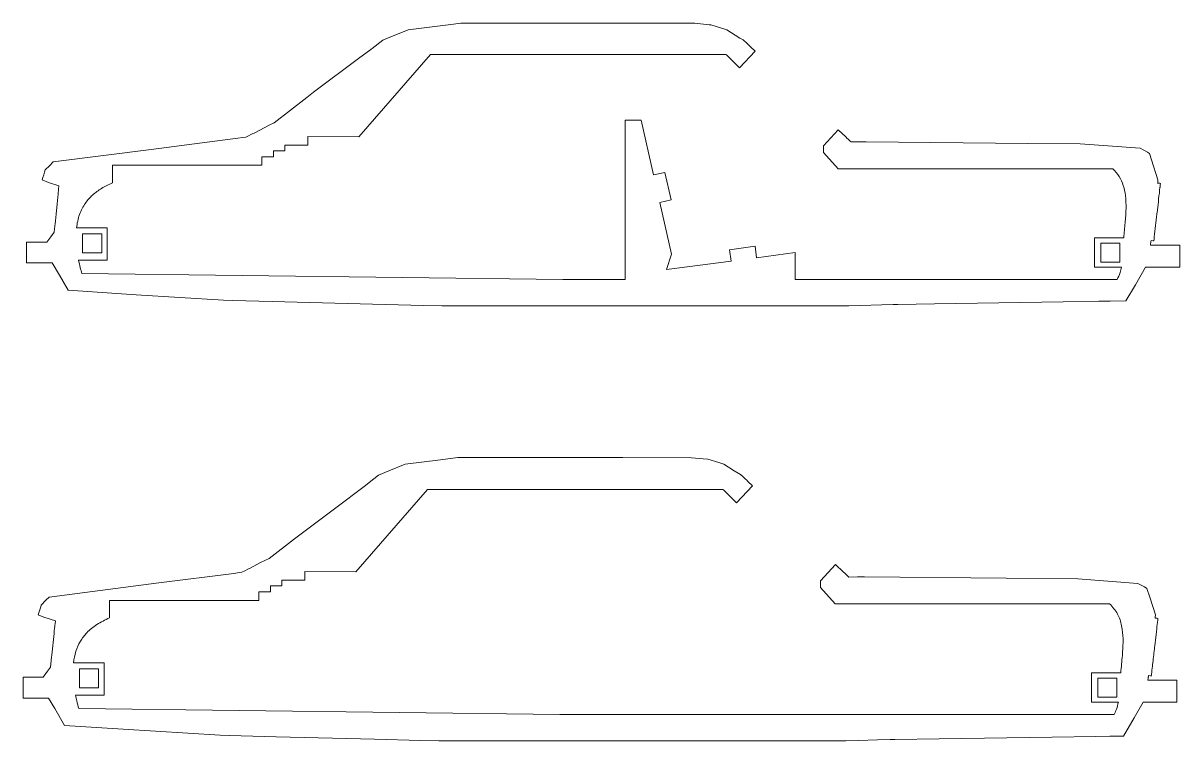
# Model space of a CAD drawing. Header units: millimetres. Extents: x -3396 to 75, y -180 to 2055.
# Drawn here: x -2330.5 to -2028.7, y 1274.9 to 1462.3 of the extents above; entities that cross this region are included whole.
import ezdxf

# ---------------------------------------------------------------- set-up
doc = ezdxf.new("R2010")
doc.units = ezdxf.units.MM

msp = doc.modelspace()

# ---------------------------------------------------------------- linework, layer by layer
at = {"color": 7, "linetype": 'Continuous', "lineweight": 15}
for p, q in [((-2230.06, 1460.52), (-2218.22, 1462.02)), ((-2218.22, 1462.02), (-2216.33, 1462.26)), ((-2216.33, 1462.26), (-2161.48, 1462.23)), ((-2161.48, 1462.23), (-2155.3, 1462.23)), ((-2155.3, 1462.23), (-2151.52, 1461.84)), ((-2151.52, 1461.84), (-2151.08, 1461.8)), ((-2151.08, 1461.8), (-2147.42, 1460.71)), ((-2236.66, 1457.8), (-2235.47, 1458.31)), ((-2235.47, 1458.31), (-2230.06, 1460.52)), ((-2147.42, 1460.71), (-2146.88, 1460.55)), ((-2146.88, 1460.55), (-2143.48, 1458.36)), ((-2143.48, 1458.36), (-2142.62, 1457.87)), ((-2142.62, 1457.87), (-2141.71, 1457.01)), ((-2242.67, 1453.25), (-2240.19, 1455.1)), ((-2240.19, 1455.1), (-2239.78, 1455.41)), ((-2239.78, 1455.41), (-2239.74, 1455.44)), ((-2239.74, 1455.44), (-2239.43, 1455.67)), ((-2239.43, 1455.67), (-2236.66, 1457.8)), ((-2139.54, 1454.96), (-2143.59, 1450.58)), ((-2141.71, 1457.01), (-2141.45, 1456.77)), ((-2141.45, 1456.77), (-2140.88, 1456.23)), ((-2140.88, 1456.23), (-2140.71, 1456.07)), ((-2140.71, 1456.07), (-2139.54, 1454.96)), ((-2254.74, 1444.2), (-2242.67, 1453.25)), ((-2224.23, 1454.09), (-2242.97, 1432.59)), ((-2218.56, 1454.09), (-2224.23, 1454.09)), ((-2218.56, 1454.09), (-2147.35, 1454.11)), ((-2147, 1453.96), (-2143.59, 1450.58)), ((-2265.07, 1436.23), (-2256.5, 1442.86)), ((-2256.5, 1442.86), (-2254.74, 1444.2)), ((-2169.26, 1436.94), (-2173.44, 1436.94)), ((-2173.44, 1436.94), (-2173.44, 1395.36)), ((-2166.03, 1422.63), (-2169.26, 1436.94)), ((-2270.29, 1433.58), (-2266.12, 1435.71)), ((-2266.12, 1435.71), (-2265.07, 1436.23)), ((-2121.7, 1430.25), (-2117.83, 1434.42)), ((-2117.83, 1434.42), (-2115.87, 1432.56)), ((-2297.17, 1429.3), (-2274.52, 1432.21)), ((-2274.52, 1432.21), (-2273.23, 1432.37)), ((-2273.23, 1432.37), (-2272.44, 1432.47)), ((-2272.44, 1432.47), (-2272.05, 1432.68)), ((-2272.05, 1432.68), (-2270.75, 1433.34)), ((-2270.75, 1433.34), (-2270.66, 1433.39)), ((-2270.66, 1433.39), (-2270.29, 1433.58)), ((-2256.23, 1432.66), (-2256.23, 1430.43)), ((-2242.97, 1432.59), (-2256.23, 1432.66)), ((-2115.87, 1432.56), (-2115.48, 1432.18)), ((-2115.48, 1432.18), (-2115.36, 1432.07)), ((-2115.36, 1432.07), (-2114.69, 1431.43)), ((-2114.69, 1431.43), (-2114.49, 1431.25)), ((-2114.49, 1431.25), (-2111.94, 1431.26)), ((-2111.94, 1431.26), (-2110.6, 1431.26)), ((-2110.6, 1431.26), (-2068.36, 1430.87)), ((-2068.36, 1430.87), (-2054.71, 1430.74)), ((-2054.71, 1430.74), (-2039.09, 1429.58)), ((-2322.73, 1426.03), (-2297.17, 1429.3)), ((-2265.23, 1428.9), (-2265.23, 1427.39)), ((-2262.23, 1428.9), (-2265.23, 1428.9)), ((-2262.23, 1430.43), (-2262.23, 1428.9)), ((-2256.23, 1430.43), (-2262.23, 1430.43)), ((-2121.7, 1428.51), (-2121.7, 1430.25)), ((-2117.85, 1424.27), (-2121.7, 1428.51)), ((-2039.09, 1429.58), (-2037.12, 1428.55)), ((-2037.12, 1428.55), (-2036.64, 1428.21)), ((-2036.64, 1428.21), (-2036.08, 1426.57)), ((-2324.76, 1423.93), (-2323.67, 1425.05)), ((-2323.67, 1425.05), (-2322.73, 1426.03)), ((-2307.23, 1425.15), (-2307.23, 1420.58)), ((-2268.23, 1425.15), (-2307.23, 1425.15)), ((-2265.23, 1427.39), (-2268.23, 1427.35)), ((-2268.23, 1427.35), (-2268.23, 1425.15)), ((-2036.08, 1426.57), (-2034.41, 1421.35)), ((-2325.55, 1421.4), (-2325.37, 1421.99)), ((-2325.37, 1421.99), (-2325.16, 1422.66)), ((-2325.16, 1422.66), (-2324.95, 1423.34)), ((-2324.95, 1423.34), (-2324.76, 1423.93)), ((-2163.1, 1423.3), (-2166.03, 1422.63)), ((-2161.48, 1416.11), (-2163.1, 1423.3)), ((-2046.23, 1424.27), (-2117.85, 1424.27)), ((-2323.88, 1420.7), (-2325.55, 1421.4)), ((-2321.18, 1419.81), (-2323.88, 1420.7)), ((-2321.32, 1418.49), (-2321.3, 1418.65)), ((-2321.3, 1418.65), (-2321.28, 1418.81)), ((-2321.28, 1418.81), (-2321.27, 1418.92)), ((-2321.27, 1418.92), (-2321.18, 1419.81)), ((-2034.49, 1420.7), (-2034.51, 1420.53)), ((-2034.51, 1420.53), (-2033.93, 1420.46)), ((-2034.41, 1421.35), (-2034.49, 1420.7)), ((-2033.98, 1418.63), (-2034.06, 1417.88)), ((-2033.9, 1419.35), (-2033.98, 1418.63)), ((-2033.93, 1420.46), (-2033.77, 1420.44)), ((-2033.89, 1419.39), (-2033.9, 1419.35)), ((-2033.88, 1419.45), (-2033.89, 1419.39)), ((-2033.83, 1419.88), (-2033.88, 1419.45)), ((-2033.82, 1419.99), (-2033.83, 1419.88)), ((-2033.77, 1420.44), (-2033.82, 1419.99)), ((-2321.67, 1415.06), (-2321.58, 1415.95)), ((-2321.58, 1415.95), (-2321.49, 1416.8)), ((-2321.49, 1416.8), (-2321.42, 1417.55)), ((-2321.42, 1417.55), (-2321.36, 1418.12)), ((-2321.36, 1418.12), (-2321.32, 1418.49)), ((-2164.41, 1415.45), (-2161.48, 1416.11)), ((-2034.32, 1415.64), (-2034.4, 1414.92)), ((-2034.24, 1416.36), (-2034.32, 1415.64)), ((-2034.15, 1417.14), (-2034.24, 1416.36)), ((-2034.06, 1417.88), (-2034.15, 1417.14)), ((-2321.95, 1412.38), (-2321.67, 1415.06)), ((-2161.36, 1401.93), (-2164.41, 1415.45)), ((-2034.63, 1412.92), (-2034.68, 1412.49)), ((-2034.58, 1413.35), (-2034.63, 1412.92)), ((-2034.57, 1413.45), (-2034.58, 1413.41)), ((-2034.58, 1413.41), (-2034.58, 1413.35)), ((-2034.49, 1414.18), (-2034.57, 1413.45)), ((-2034.4, 1414.92), (-2034.49, 1414.18)), ((-2322.27, 1409.36), (-2322.21, 1409.91)), ((-2322.21, 1409.91), (-2322.13, 1410.64)), ((-2322.13, 1410.64), (-2322.04, 1411.49)), ((-2322.04, 1411.49), (-2321.95, 1412.38)), ((-2034.95, 1410.16), (-2035.04, 1409.4)), ((-2034.86, 1410.92), (-2034.95, 1410.16)), ((-2034.78, 1411.66), (-2034.86, 1410.92)), ((-2034.69, 1412.39), (-2034.78, 1411.66)), ((-2034.68, 1412.49), (-2034.69, 1412.43)), ((-2034.69, 1412.43), (-2034.69, 1412.39)), ((-2323.35, 1406.52), (-2322.44, 1407.68)), ((-2322.44, 1407.68), (-2322.34, 1408.59)), ((-2322.34, 1408.59), (-2322.33, 1408.69)), ((-2322.33, 1408.69), (-2322.32, 1408.87)), ((-2322.32, 1408.87), (-2322.3, 1409.01)), ((-2322.3, 1409.01), (-2322.27, 1409.36)), ((-2308.64, 1408.84), (-2316.64, 1408.84)), ((-2315.04, 1407.27), (-2315.04, 1402.27)), ((-2310.04, 1407.27), (-2315.04, 1407.27)), ((-2310.04, 1402.27), (-2310.04, 1407.27)), ((-2308.64, 1400.39), (-2308.64, 1408.84)), ((-2035.29, 1407.21), (-2035.37, 1406.49)), ((-2035.2, 1407.97), (-2035.29, 1407.21)), ((-2035.12, 1408.67), (-2035.2, 1407.97)), ((-2035.04, 1409.4), (-2035.12, 1408.67)), ((-2329.66, 1405.1), (-2325.38, 1405.1)), ((-2329.66, 1403.13), (-2329.66, 1405.1)), ((-2325.38, 1405.1), (-2324.36, 1405.1)), ((-2324.36, 1405.1), (-2323.35, 1406.52)), ((-2139.56, 1404), (-2146.19, 1403.12)), ((-2139.16, 1401.02), (-2139.56, 1404)), ((-2043.34, 1406.26), (-2050.98, 1406.26)), ((-2050.98, 1406.26), (-2050.98, 1398.6)), ((-2044.34, 1404.85), (-2049.34, 1404.85)), ((-2049.34, 1404.85), (-2049.34, 1399.85)), ((-2044.34, 1399.85), (-2044.34, 1404.85)), ((-2036.37, 1404.5), (-2036.4, 1404.33)), ((-2036.4, 1404.33), (-2028.7, 1404.33)), ((-2036.33, 1404.68), (-2036.37, 1404.5)), ((-2036.28, 1405.12), (-2036.33, 1404.68)), ((-2036.26, 1405.3), (-2036.28, 1405.12)), ((-2036.25, 1405.33), (-2036.26, 1405.3)), ((-2036.23, 1405.5), (-2036.25, 1405.33)), ((-2035.65, 1405.43), (-2036.23, 1405.5)), ((-2035.5, 1405.41), (-2035.65, 1405.43)), ((-2035.44, 1405.85), (-2035.5, 1405.41)), ((-2035.43, 1405.96), (-2035.44, 1405.85)), ((-2035.38, 1406.39), (-2035.43, 1405.96)), ((-2035.37, 1406.49), (-2035.38, 1406.46)), ((-2035.38, 1406.46), (-2035.38, 1406.39)), ((-2028.7, 1404.33), (-2028.7, 1403.31)), ((-2329.66, 1399.65), (-2329.66, 1403.13)), ((-2315.04, 1402.27), (-2310.04, 1402.27)), ((-2162.7, 1397.93), (-2161.36, 1401.93)), ((-2146.19, 1403.12), (-2145.8, 1400.15)), ((-2129.08, 1402.35), (-2139.16, 1401.02)), ((-2129.08, 1395.36), (-2129.08, 1402.35)), ((-2028.7, 1403.31), (-2028.7, 1402.74)), ((-2028.7, 1402.74), (-2028.7, 1398.57)), ((-2322.95, 1399.65), (-2329.66, 1399.65)), ((-2321.06, 1396.46), (-2322.95, 1399.65)), ((-2316.08, 1400.39), (-2308.64, 1400.39)), ((-2145.8, 1400.15), (-2162.7, 1397.93)), ((-2050.98, 1398.6), (-2043.96, 1398.6)), ((-2049.34, 1399.85), (-2044.34, 1399.85)), ((-2037.64, 1398.57), (-2040.31, 1393.96)), ((-2028.7, 1398.57), (-2037.64, 1398.57)), ((-2318.77, 1392.52), (-2321.06, 1396.46)), ((-2315.22, 1396.89), (-2189.72, 1395.36)), ((-2189.72, 1395.36), (-2173.44, 1395.36)), ((-2129.08, 1395.36), (-2045.06, 1395.36)), ((-2301.07, 1391.36), (-2318.77, 1392.52)), ((-2040.31, 1393.96), (-2042.77, 1389.73)), ((-2278.27, 1389.93), (-2301.07, 1391.36)), ((-2275.88, 1389.87), (-2278.27, 1389.93)), ((-2265.59, 1389.6), (-2275.88, 1389.87)), ((-2236.07, 1388.85), (-2265.59, 1389.6)), ((-2225.98, 1388.59), (-2236.07, 1388.85)), ((-2221.28, 1388.47), (-2225.98, 1388.59)), ((-2115.06, 1388.47), (-2221.28, 1388.47)), ((-2112.09, 1388.55), (-2115.06, 1388.47)), ((-2106.43, 1388.71), (-2112.09, 1388.55)), ((-2103.47, 1388.79), (-2106.43, 1388.71)), ((-2103.29, 1388.79), (-2103.47, 1388.79)), ((-2102.77, 1388.8), (-2103.29, 1388.79)), ((-2102.46, 1388.81), (-2102.77, 1388.8)), ((-2102.35, 1388.81), (-2102.46, 1388.81)), ((-2102.27, 1388.81), (-2102.35, 1388.81)), ((-2092.69, 1388.96), (-2102.27, 1388.81)), ((-2059.14, 1389.5), (-2092.69, 1388.96)), ((-2049.81, 1389.65), (-2059.14, 1389.5)), ((-2046.85, 1389.68), (-2049.81, 1389.65)), ((-2042.77, 1389.73), (-2046.85, 1389.68)), ((-2235.12, 1345.38), (-2230.88, 1347.11)), ((-2221.6, 1348.29), (-2230.88, 1347.11)), ((-2217.15, 1348.86), (-2221.6, 1348.29)), ((-2217.15, 1348.86), (-2174.02, 1348.84)), ((-2174.02, 1348.84), (-2156.13, 1348.83)), ((-2153.11, 1348.52), (-2156.13, 1348.83)), ((-2151.9, 1348.4), (-2153.11, 1348.52)), ((-2149, 1347.53), (-2151.9, 1348.4)), ((-2147.71, 1347.14), (-2149, 1347.53)), ((-2145.02, 1345.42), (-2147.71, 1347.14)), ((-2240.22, 1342.37), (-2237.79, 1344.24)), ((-2235.12, 1345.38), (-2237.79, 1344.24)), ((-2143.34, 1344.46), (-2145.02, 1345.42)), ((-2142.64, 1343.8), (-2143.34, 1344.46)), ((-2142.16, 1343.35), (-2142.64, 1343.8)), ((-2141.73, 1342.94), (-2142.16, 1343.35)), ((-2243.96, 1339.5), (-2241.23, 1341.6)), ((-2243.76, 1319.03), (-2225.03, 1340.53)), ((-2241.23, 1341.6), (-2241.15, 1341.66)), ((-2241.15, 1341.66), (-2240.8, 1341.93)), ((-2240.8, 1341.93), (-2240.22, 1342.37)), ((-2225.03, 1340.53), (-2219.36, 1340.53)), ((-2148.14, 1340.54), (-2219.36, 1340.53)), ((-2144.39, 1337.02), (-2147.79, 1340.4)), ((-2144.39, 1337.02), (-2140.22, 1341.51)), ((-2141.42, 1342.65), (-2141.73, 1342.94)), ((-2141.42, 1342.65), (-2140.22, 1341.51)), ((-2255.91, 1330.55), (-2246.5, 1337.6)), ((-2246.5, 1337.6), (-2243.96, 1339.5)), ((-2255.91, 1330.55), (-2259.69, 1327.68)), ((-2266.36, 1322.52), (-2259.69, 1327.68)), ((-2266.36, 1322.52), (-2268.57, 1321.43)), ((-2272.66, 1319.33), (-2273.47, 1318.91)), ((-2272.66, 1319.33), (-2271.76, 1319.79)), ((-2271.57, 1319.89), (-2271.76, 1319.79)), ((-2271.33, 1320.01), (-2271.57, 1319.89)), ((-2271.33, 1320.01), (-2268.57, 1321.43)), ((-2257.03, 1316.87), (-2257.03, 1319.09)), ((-2257.03, 1319.09), (-2243.76, 1319.03)), ((-2118.53, 1320.96), (-2122.49, 1316.69)), ((-2118.53, 1320.96), (-2116.43, 1318.97)), ((-2323.76, 1312.46), (-2295.16, 1316.13)), ((-2295.16, 1316.13), (-2275.55, 1318.64)), ((-2274.08, 1318.83), (-2275.55, 1318.64)), ((-2274.08, 1318.83), (-2273.47, 1318.91)), ((-2263.03, 1315.34), (-2263.03, 1316.87)), ((-2263.03, 1316.87), (-2257.03, 1316.87)), ((-2122.49, 1316.69), (-2122.49, 1314.95)), ((-2116.09, 1318.65), (-2116.43, 1318.97)), ((-2115.92, 1318.49), (-2116.09, 1318.65)), ((-2115.34, 1317.94), (-2115.92, 1318.49)), ((-2115.07, 1317.68), (-2115.34, 1317.94)), ((-2115.07, 1317.68), (-2112.84, 1317.69)), ((-2112.84, 1317.69), (-2111.03, 1317.7)), ((-2074.07, 1317.36), (-2111.03, 1317.7)), ((-2074.07, 1317.36), (-2055.31, 1317.18)), ((-2055.31, 1317.18), (-2039.7, 1316.02)), ((-2039.7, 1316.02), (-2037.97, 1315.12)), ((-2269.03, 1313.79), (-2266.03, 1313.83)), ((-2269.03, 1311.59), (-2269.03, 1313.79)), ((-2266.03, 1313.83), (-2266.03, 1315.34)), ((-2266.03, 1315.34), (-2263.03, 1315.34)), ((-2122.49, 1314.95), (-2118.64, 1310.7)), ((-2037.31, 1314.65), (-2037.97, 1315.12)), ((-2037.31, 1314.65), (-2036.54, 1312.38)), ((-2325.95, 1309.86), (-2325.8, 1310.36)), ((-2325.8, 1310.36), (-2324.58, 1311.62)), ((-2324.58, 1311.62), (-2323.76, 1312.46)), ((-2308.03, 1307.02), (-2308.03, 1311.59)), ((-2308.03, 1311.59), (-2269.03, 1311.59)), ((-2118.64, 1310.7), (-2047.03, 1310.7)), ((-2036.54, 1312.38), (-2035.07, 1307.79)), ((-2326.58, 1307.84), (-2326.43, 1308.34)), ((-2325.14, 1307.24), (-2326.58, 1307.84)), ((-2326.19, 1309.1), (-2326.43, 1308.34)), ((-2326.19, 1309.1), (-2325.95, 1309.86)), ((-2322.13, 1306.24), (-2325.14, 1307.24)), ((-2035.14, 1307.22), (-2035.17, 1306.97)), ((-2035.17, 1306.97), (-2034.66, 1306.9)), ((-2035.07, 1307.79), (-2035.14, 1307.22)), ((-2322.4, 1303.64), (-2322.33, 1304.29)), ((-2322.33, 1304.29), (-2322.28, 1304.78)), ((-2322.28, 1304.78), (-2322.25, 1305.1)), ((-2322.25, 1305.1), (-2322.23, 1305.23)), ((-2322.23, 1305.23), (-2322.22, 1305.37)), ((-2322.22, 1305.37), (-2322.21, 1305.47)), ((-2322.13, 1306.24), (-2322.21, 1305.47)), ((-2034.72, 1304.31), (-2034.84, 1303.25)), ((-2034.67, 1304.77), (-2034.72, 1304.31)), ((-2034.55, 1305.79), (-2034.67, 1304.77)), ((-2034.66, 1306.9), (-2034.43, 1306.87)), ((-2034.54, 1305.89), (-2034.55, 1305.82)), ((-2034.55, 1305.82), (-2034.55, 1305.79)), ((-2034.54, 1305.94), (-2034.49, 1306.32)), ((-2034.54, 1305.94), (-2034.54, 1305.89)), ((-2034.47, 1306.48), (-2034.49, 1306.32)), ((-2034.47, 1306.48), (-2034.43, 1306.87)), ((-2322.55, 1302.14), (-2322.96, 1298.16)), ((-2322.55, 1302.14), (-2322.47, 1302.91)), ((-2322.47, 1302.91), (-2322.4, 1303.64)), ((-2035.06, 1301.36), (-2035.18, 1300.33)), ((-2035.01, 1301.79), (-2035.06, 1301.36)), ((-2034.9, 1302.78), (-2035.01, 1301.79)), ((-2034.84, 1303.25), (-2034.9, 1302.78)), ((-2322.96, 1298.16), (-2323.05, 1297.39)), ((-2035.35, 1298.83), (-2035.47, 1297.8)), ((-2035.34, 1298.93), (-2035.35, 1298.86)), ((-2035.35, 1298.86), (-2035.35, 1298.83)), ((-2035.34, 1298.98), (-2035.29, 1299.36)), ((-2035.34, 1298.98), (-2035.34, 1298.93)), ((-2035.29, 1299.36), (-2035.25, 1299.74)), ((-2035.24, 1299.79), (-2035.25, 1299.74)), ((-2035.23, 1299.86), (-2035.24, 1299.79)), ((-2035.18, 1300.33), (-2035.23, 1299.89)), ((-2035.23, 1299.89), (-2035.23, 1299.86)), ((-2323.3, 1294.9), (-2323.39, 1294.11)), ((-2323.3, 1294.98), (-2323.28, 1295.14)), ((-2323.3, 1294.9), (-2323.3, 1294.98)), ((-2323.28, 1295.14), (-2323.27, 1295.25)), ((-2323.27, 1295.25), (-2323.24, 1295.55)), ((-2323.24, 1295.55), (-2323.19, 1296.03)), ((-2323.19, 1296.03), (-2323.12, 1296.66)), ((-2323.12, 1296.66), (-2323.05, 1297.39)), ((-2309.43, 1295.27), (-2317.43, 1295.27)), ((-2309.43, 1286.83), (-2309.43, 1295.27)), ((-2035.7, 1295.82), (-2035.81, 1294.81)), ((-2035.65, 1296.28), (-2035.7, 1295.82)), ((-2035.52, 1297.35), (-2035.65, 1296.28)), ((-2035.47, 1297.8), (-2035.52, 1297.35)), ((-2325.29, 1291.54), (-2324.17, 1293.1)), ((-2324.17, 1293.1), (-2323.39, 1294.11)), ((-2315.84, 1293.71), (-2315.84, 1288.71)), ((-2310.84, 1293.71), (-2315.84, 1293.71)), ((-2310.84, 1288.71), (-2310.84, 1293.71)), ((-2044.13, 1292.7), (-2051.77, 1292.7)), ((-2051.77, 1292.7), (-2051.77, 1285.04)), ((-2036.89, 1291.94), (-2036.92, 1291.69)), ((-2036.38, 1291.87), (-2036.89, 1291.94)), ((-2036.15, 1291.84), (-2036.38, 1291.87)), ((-2036.15, 1291.84), (-2036.11, 1292.23)), ((-2036.09, 1292.4), (-2036.11, 1292.23)), ((-2036.09, 1292.4), (-2036.05, 1292.78)), ((-2036.04, 1292.83), (-2036.05, 1292.78)), ((-2036.03, 1292.9), (-2036.04, 1292.83)), ((-2035.98, 1293.35), (-2036.03, 1292.93)), ((-2036.03, 1292.93), (-2036.03, 1292.9)), ((-2035.86, 1294.4), (-2035.98, 1293.35)), ((-2035.81, 1294.81), (-2035.86, 1294.4)), ((-2330.54, 1291.54), (-2326.06, 1291.54)), ((-2330.54, 1289.22), (-2330.54, 1291.54)), ((-2330.54, 1286.09), (-2330.54, 1289.22)), ((-2326.06, 1291.54), (-2325.29, 1291.54)), ((-2045.13, 1291.29), (-2050.13, 1291.29)), ((-2050.13, 1291.29), (-2050.13, 1286.29)), ((-2045.13, 1286.29), (-2045.13, 1291.29)), ((-2037.02, 1290.96), (-2037.06, 1290.77)), ((-2029.47, 1290.77), (-2037.06, 1290.77)), ((-2036.99, 1291.12), (-2037.02, 1290.96)), ((-2036.99, 1291.12), (-2036.94, 1291.5)), ((-2036.92, 1291.66), (-2036.94, 1291.5)), ((-2036.92, 1291.69), (-2036.92, 1291.66)), ((-2029.47, 1290.77), (-2029.47, 1289.52)), ((-2029.47, 1289.52), (-2029.47, 1288.83)), ((-2029.47, 1288.83), (-2029.47, 1285)), ((-2323.88, 1286.09), (-2330.54, 1286.09)), ((-2322.25, 1283.33), (-2323.88, 1286.09)), ((-2316.88, 1286.83), (-2309.43, 1286.83)), ((-2315.84, 1288.71), (-2310.84, 1288.71)), ((-2050.13, 1286.29), (-2045.13, 1286.29)), ((-2322.25, 1283.33), (-2319.7, 1278.96)), ((-2190.51, 1281.8), (-2316.01, 1283.32)), ((-2051.77, 1285.04), (-2044.75, 1285.04)), ((-2038.3, 1285), (-2040.65, 1280.95)), ((-2029.47, 1285), (-2038.3, 1285)), ((-2045.86, 1281.8), (-2190.51, 1281.8)), ((-2040.65, 1280.95), (-2043.43, 1276.17)), ((-2304.43, 1277.95), (-2319.7, 1278.96)), ((-2279.09, 1276.36), (-2304.43, 1277.95)), ((-2279.09, 1276.36), (-2276.7, 1276.3)), ((-2264.47, 1275.99), (-2276.7, 1276.3)), ((-2264.47, 1275.99), (-2238.86, 1275.34)), ((-2226.8, 1275.03), (-2238.86, 1275.34)), ((-2226.8, 1275.03), (-2222.1, 1274.91)), ((-2115.88, 1274.91), (-2222.1, 1274.91)), ((-2115.88, 1274.91), (-2112.56, 1275)), ((-2112.56, 1275), (-2107.61, 1275.14)), ((-2104.3, 1275.23), (-2107.61, 1275.14)), ((-2104.3, 1275.23), (-2104.1, 1275.23)), ((-2104.1, 1275.23), (-2103.6, 1275.24)), ((-2103.6, 1275.24), (-2103.32, 1275.25)), ((-2103.19, 1275.25), (-2103.32, 1275.25)), ((-2103.19, 1275.25), (-2103.09, 1275.25)), ((-2091.47, 1275.43), (-2103.09, 1275.25)), ((-2062.04, 1275.9), (-2091.47, 1275.43)), ((-2062.04, 1275.9), (-2050.63, 1276.08)), ((-2047.01, 1276.12), (-2050.63, 1276.08)), ((-2047.01, 1276.12), (-2043.43, 1276.17))]:
    msp.add_line(p, q, dxfattribs=at)
for centre in [(-2147.35, 1453.61), (-2148.14, 1340.04)]:
    msp.add_arc(centre, 0.5, 45.2177, 90.0156, dxfattribs=at)
for points, knots in [([(-2043.34, 1406.26), (-2043.22, 1407.54), (-2042.97, 1410.05), (-2042.69, 1413.73), (-2042.78, 1417.02), (-2043.37, 1419.86), (-2044.43, 1422.31), (-2045.62, 1423.6), (-2046.23, 1424.27)], [0, 0, 0, 0, 0.203194, 0.399396, 0.584571, 0.722611, 0.858241, 1, 1, 1, 1]), ([(-2307.23, 1420.58), (-2308.19, 1420.13), (-2310.04, 1419.26), (-2312.44, 1417.48), (-2314.47, 1415.22), (-2316.03, 1412.31), (-2316.43, 1410.02), (-2316.64, 1408.84)], [0, 0, 0, 0, 0.200186, 0.385434, 0.562401, 0.772404, 1, 1, 1, 1]), ([(-2316.08, 1400.39), (-2315.94, 1399.75), (-2315.68, 1398.57), (-2315.36, 1397.41), (-2315.22, 1396.89)], [0, 0, 0, 0, 0.546465, 1, 1, 1, 1]), ([(-2045.06, 1395.36), (-2044.79, 1395.94), (-2044.29, 1396.98), (-2044.06, 1398.1), (-2043.96, 1398.6)], [0, 0, 0, 0, 0.560113, 1, 1, 1, 1]), ([(-2047.03, 1310.7), (-2046.27, 1309.85), (-2044.79, 1308.17), (-2043.76, 1304.89), (-2043.44, 1301.22), (-2043.69, 1297.13), (-2043.98, 1294.2), (-2044.13, 1292.7)], [0, 0, 0, 0, 0.1787, 0.351701, 0.53284, 0.760962, 1, 1, 1, 1]), ([(-2317.43, 1295.27), (-2317.26, 1296.29), (-2316.93, 1298.25), (-2315.71, 1300.93), (-2313.87, 1303.34), (-2311.29, 1305.46), (-2309.14, 1306.48), (-2308.03, 1307.02)], [0, 0, 0, 0, 0.19476, 0.375041, 0.551097, 0.765906, 1, 1, 1, 1]), ([(-2316.01, 1283.32), (-2316.19, 1283.99), (-2316.51, 1285.15), (-2316.77, 1286.32), (-2316.88, 1286.83)], [0, 0, 0, 0, 0.573459, 1, 1, 1, 1]), ([(-2044.75, 1285.04), (-2044.89, 1284.41), (-2045.12, 1283.28), (-2045.63, 1282.25), (-2045.86, 1281.8)], [0, 0, 0, 0, 0.558972, 1, 1, 1, 1])]:
    msp.add_open_spline(points, degree=3, knots=knots, dxfattribs=at)

doc.saveas('drawing.dxf')
